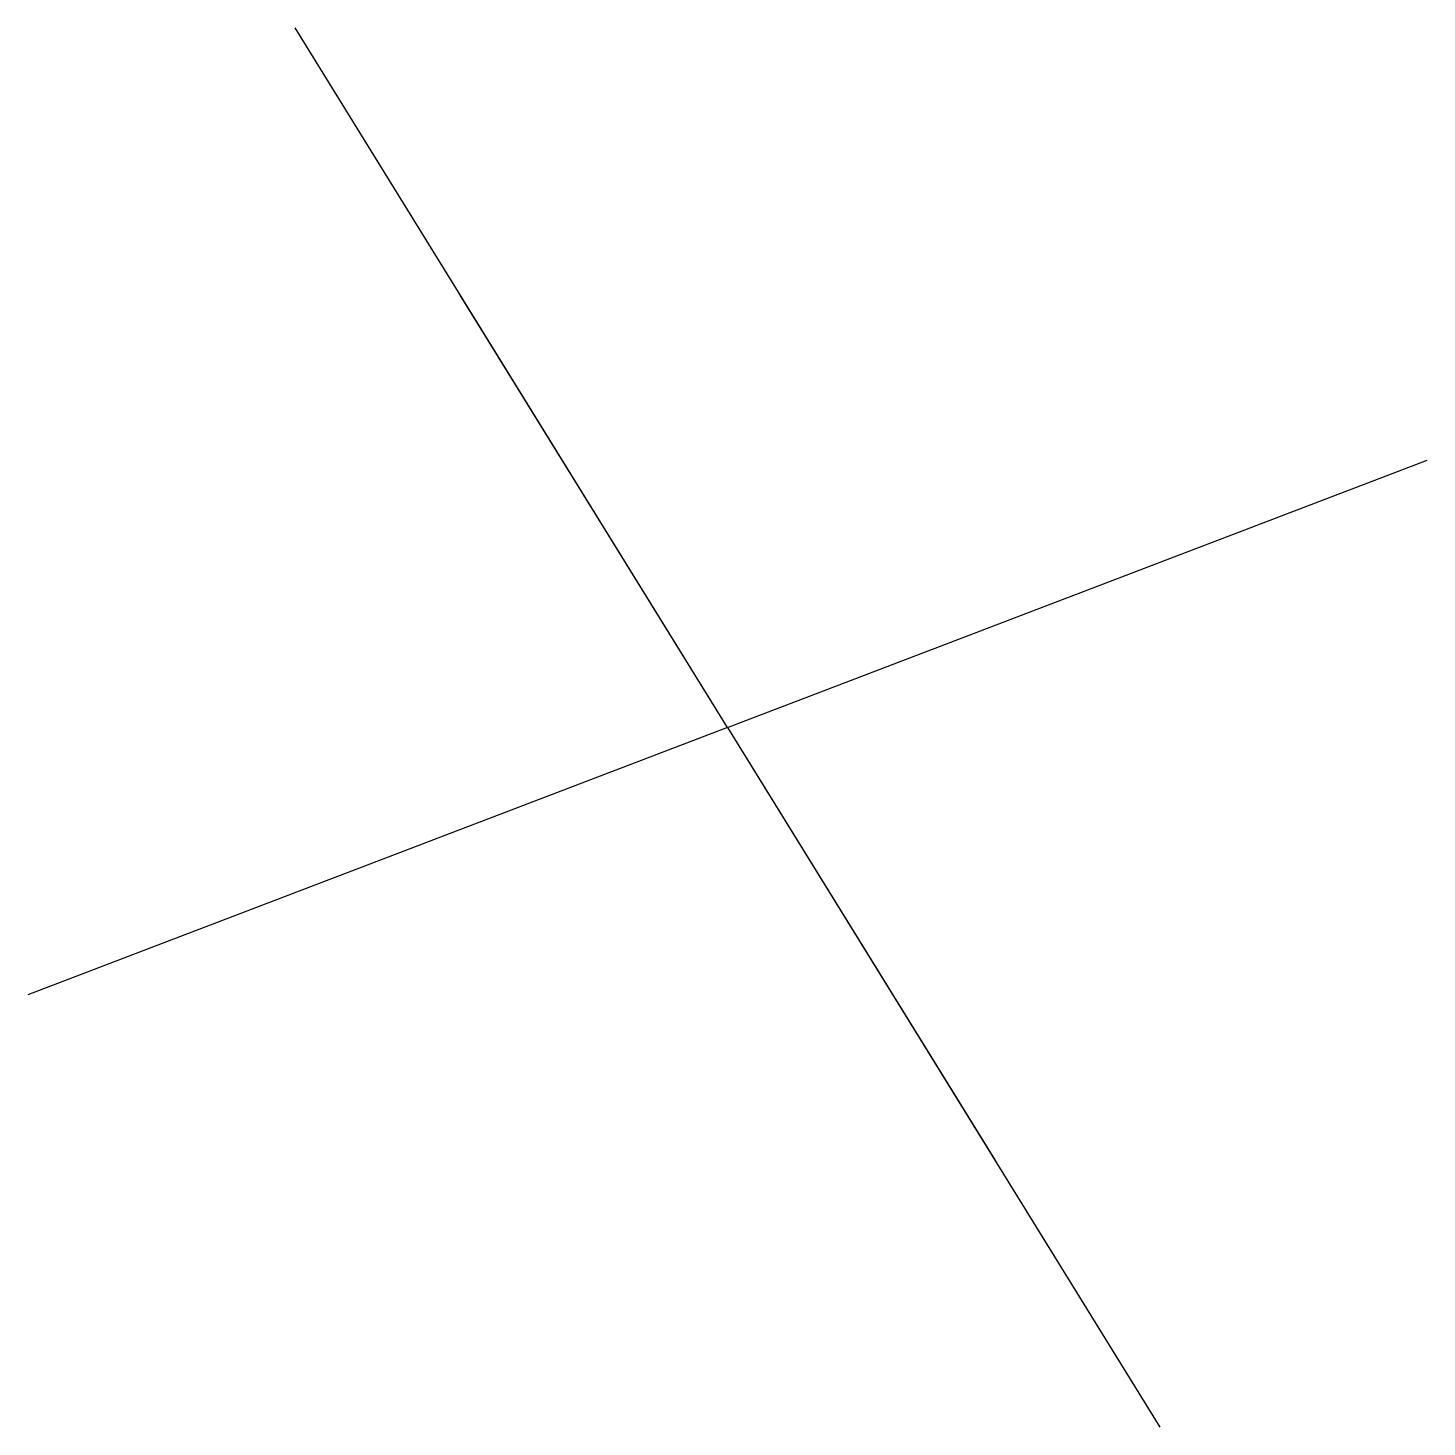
# Model space of a CAD drawing. Header units: metres. Extents: x 0 to 100, y 0 to 100.
import ezdxf

# ---------------------------------------------------------------- set-up
doc = ezdxf.new("R2010")
doc.units = ezdxf.units.M

msp = doc.modelspace()

# ---------------------------------------------------------------- linework, layer by layer
for q in [(19.098299, 100, -363.9144), (30.901701, 80.9017, -433.0127), (100, 69.0983, -413.9144), (0, 30.901701, -352.111), (69.0983, 19.098299, -333.0127), (80.9017, 0, -402.111)]:
    msp.add_line((50, 50, -383.0127), q)

doc.saveas('drawing.dxf')
